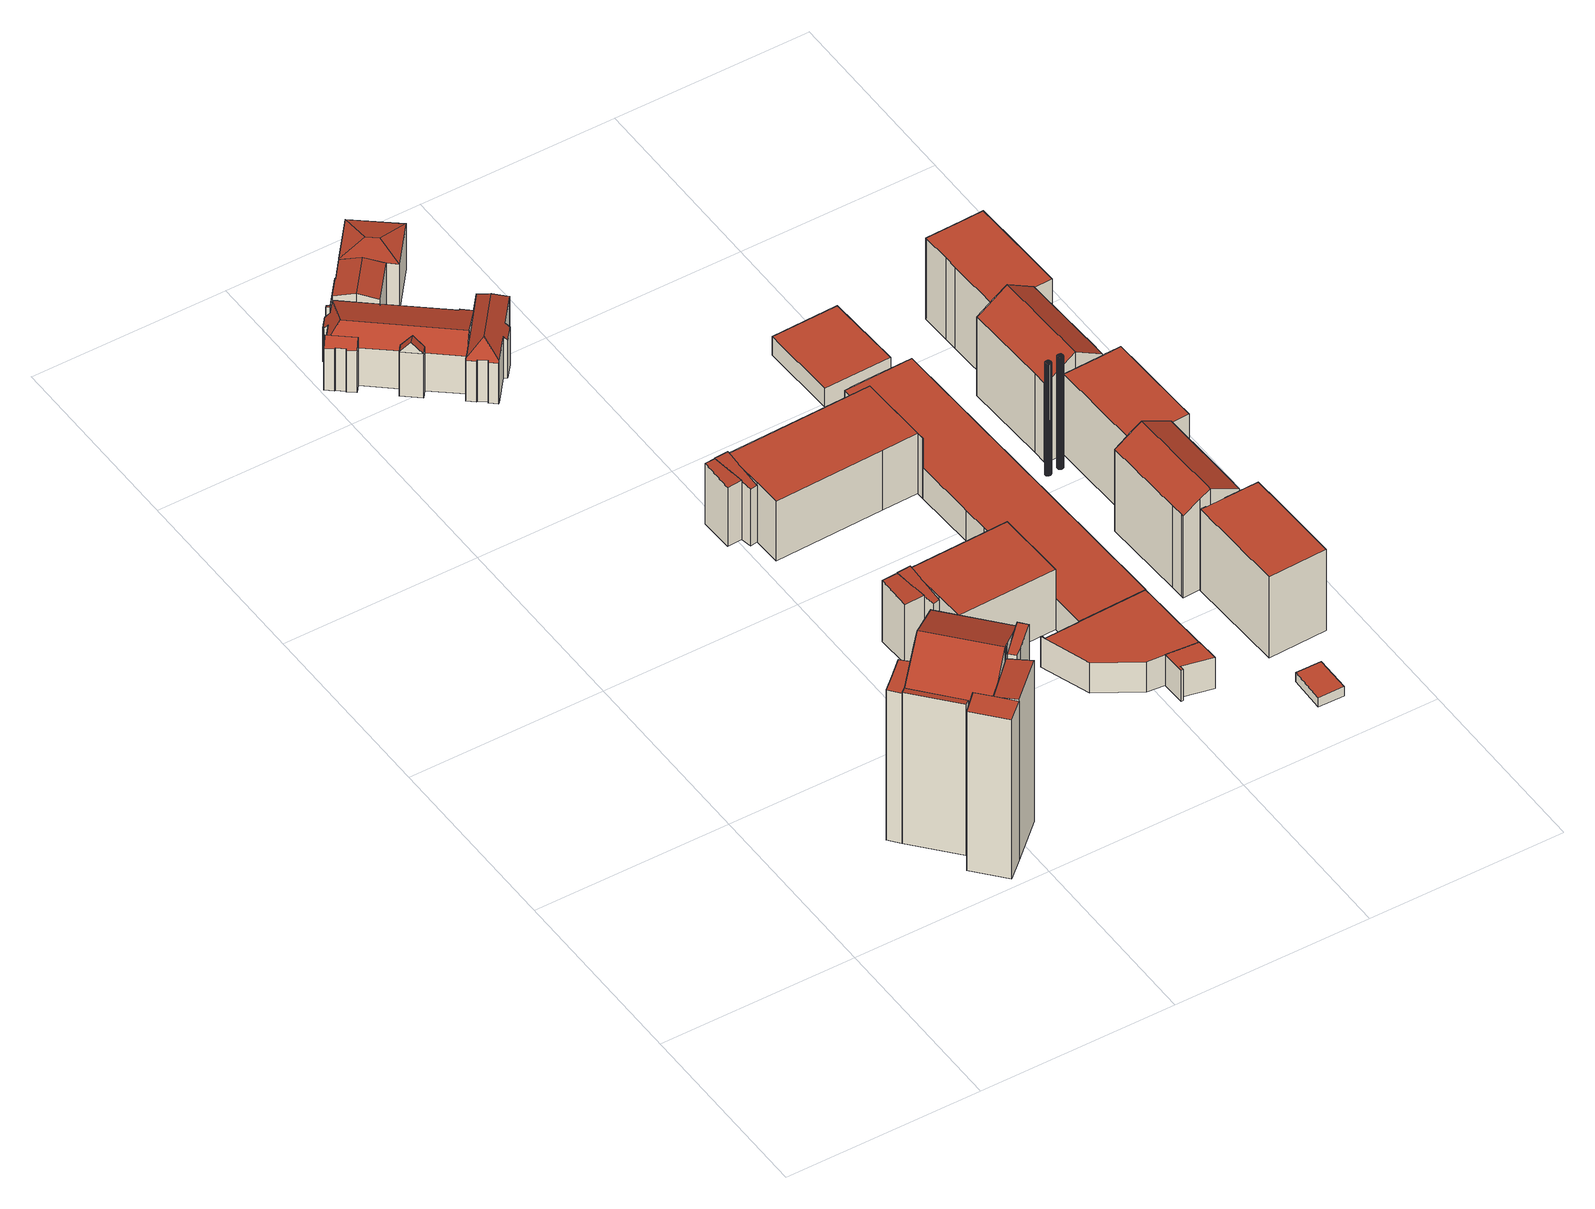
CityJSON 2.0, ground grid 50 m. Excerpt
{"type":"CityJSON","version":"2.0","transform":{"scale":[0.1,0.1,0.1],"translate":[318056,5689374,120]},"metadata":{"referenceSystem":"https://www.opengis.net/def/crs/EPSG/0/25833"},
"CityObjects":{
"building1":{"type":"Building","attributes":{"Gemeindeschluessel":14713000,"Geometrietyp2DReferenz":"3000","function":"31001_9998","roofType":"9999"},"children":["building1-1","building1-2","building1-3","building1-4","building1-5","building1-6"]},
"building1-1":{"type":"BuildingPart","attributes":{"Dachtyp_tdc":"tdcPolyFlatRoof","Dachneigung":8.41,"QualitaetDacherkennung":69,"Geometrietyp2DReferenz":"3000","roofType":"2100","measuredHeight":44.77},"parents":["building1"],"geometry":[{"type":"MultiSurface","lod":"2","boundaries":[[[0,1,2,3,4]],[[1,5,6,7,2]],[[1,0,8,5]],[[7,9,3,2]],[[8,10,6,5]],[[10,11,9,7,6]],[[0,4,11,10,8]],[[4,3,9,11]]],"semantics":{"surfaces":[{"type":"WallSurface"},{"type":"RoofSurface"},{"type":"GroundSurface"},{"type":"ClosureSurface"}],"values":[0,0,1,2,0,3,0,3]}}]},
"building1-2":{"type":"BuildingPart","attributes":{"Dachtyp_tdc":"tdcGableRoof","Dachneigung":30.37,"QualitaetDacherkennung":10,"Geometrietyp2DReferenz":"3000","roofType":"3100","measuredHeight":51.01},"parents":["building1"],"geometry":[{"type":"MultiSurface","lod":"2","boundaries":[[[12,13,14,15,16,17]],[[18,4,3,19]],[[20,21,22,23,24]],[[21,25,26,22]],[[25,27,28,26]],[[27,29,30,28]],[[29,31,32,30]],[[25,21,20,33,11,4,18,34,35,36]],[[36,13,12,37,31,29,27,25]],[[32,16,15,38,39,19,3,9,23,22,26,28,30]],[[17,37,12]],[[16,32,31,37,17]],[[40,14,13,36]],[[38,15,14,40]],[[35,40,36]],[[38,40,35,34,39]],[[19,39,34,18]],[[9,3,4,11]],[[24,33,20]],[[9,11,33,24,23]]],"semantics":{"surfaces":[{"type":"WallSurface"},{"type":"RoofSurface"},{"type":"GroundSurface"},{"type":"ClosureSurface"}],"values":[0,0,0,0,0,0,0,1,1,2,0,3,0,3,0,3,3,3,0,3]}}]},
"building1-3":{"type":"BuildingPart","attributes":{"Dachtyp_tdc":"tdcPolyFlatRoof","Dachneigung":0,"QualitaetDacherkennung":48,"Geometrietyp2DReferenz":"3000","roofType":"1000","measuredHeight":44.45},"parents":["building1"],"geometry":[{"type":"MultiSurface","lod":"2","boundaries":[[[41,42,43,44]],[[42,45,46,43]],[[45,24,23,46]],[[6,41,44,7]],[[6,10,33,24,45,42,41]],[[44,43,46,23,9,7]],[[11,33,10]],[[7,9,11,10,6]],[[11,9,23,24,33]]],"semantics":{"surfaces":[{"type":"WallSurface"},{"type":"RoofSurface"},{"type":"GroundSurface"},{"type":"ClosureSurface"}],"values":[0,0,0,0,1,2,0,3,3]}}]},
"building1-4":{"type":"BuildingPart","attributes":{"Dachtyp_tdc":"tdcPolyFlatRoof","Dachneigung":0,"QualitaetDacherkennung":24,"Geometrietyp2DReferenz":"3000","roofType":"1000","measuredHeight":47.19},"parents":["building1"],"geometry":[{"type":"MultiSurface","lod":"2","boundaries":[[[47,48,49,50]],[[48,51,52,49]],[[51,53,18,19,52]],[[53,51,48,47,54]],[[50,49,52,19,39]],[[54,55,34,18,53]],[[39,19,18,34]],[[50,39,34,55,54,47]]],"semantics":{"surfaces":[{"type":"WallSurface"},{"type":"RoofSurface"},{"type":"GroundSurface"},{"type":"ClosureSurface"}],"values":[0,0,0,1,2,0,3,3]}}]},
"building1-5":{"type":"BuildingPart","attributes":{"Dachtyp_tdc":"tdcPolyFlatRoof","Dachneigung":0,"QualitaetDacherkennung":55,"Geometrietyp2DReferenz":"3000","roofType":"1000","measuredHeight":47.28},"parents":["building1"],"geometry":[{"type":"MultiSurface","lod":"2","boundaries":[[[56,57,58,32,31]],[[57,59,60,58]],[[59,61,62,60]],[[61,17,16,62]],[[61,59,57,56,37,17]],[[16,32,58,60,62]],[[31,37,56]],[[32,16,17,37,31]]],"semantics":{"surfaces":[{"type":"WallSurface"},{"type":"RoofSurface"},{"type":"GroundSurface"},{"type":"ClosureSurface"}],"values":[0,0,0,0,1,2,0,3]}}]},
"building1-6":{"type":"BuildingPart","attributes":{"Dachtyp_tdc":"tdcPolyFlatRoof","Dachneigung":6.8,"QualitaetDacherkennung":58,"Geometrietyp2DReferenz":"3000","roofType":"2100","measuredHeight":47.78},"parents":["building1"],"geometry":[{"type":"MultiSurface","lod":"2","boundaries":[[[14,63,64,15]],[[63,65,47,50,64]],[[55,54,65,63,14,40,35]],[[15,64,50,39,38]],[[54,47,65]],[[50,47,54,55,34,39]],[[35,34,55]],[[15,38,40,14]],[[38,39,34,35,40]]],"semantics":{"surfaces":[{"type":"WallSurface"},{"type":"RoofSurface"},{"type":"GroundSurface"},{"type":"ClosureSurface"}],"values":[0,0,1,2,0,3,0,3,3]}}]},
"building2":{"type":"Building","attributes":{"name":"Universitätsklinikum Leipzig","Gemeindeschluessel":14713000,"Geometrietyp2DReferenz":"3000","function":"31001_3051","roofType":"9999"},"children":["building2-1","building2-2","building2-3","building2-4","building2-5","building2-6"]},
"building2-1":{"type":"BuildingPart","attributes":{"Dachtyp_tdc":"tdcPolyFlatRoof","Dachneigung":41.83,"QualitaetDacherkennung":36,"Geometrietyp2DReferenz":"3000","roofType":"2100","measuredHeight":14.32},"parents":["building2"],"geometry":[{"type":"MultiSurface","lod":"2","boundaries":[[[66,67,68,69]],[[67,70,71,68]],[[70,72,73,71]],[[72,74,75,73]],[[74,76,77,75]],[[76,78,79,77]],[[80,66,69,81,82]],[[80,78,76,74,72,70,67,66]],[[69,68,71,73,75,77,79,81]],[[82,83,79,78,80]],[[82,81,79,83]]],"semantics":{"surfaces":[{"type":"WallSurface"},{"type":"RoofSurface"},{"type":"GroundSurface"},{"type":"ClosureSurface"}],"values":[0,0,0,0,0,0,0,1,2,0,3]}}]},
"building2-2":{"type":"BuildingPart","attributes":{"Dachtyp_tdc":"tdcGableRoof","Dachneigung":13.05,"QualitaetDacherkennung":77,"Geometrietyp2DReferenz":"3000","roofType":"3100","measuredHeight":14.71},"parents":["building2"],"geometry":[{"type":"MultiSurface","lod":"2","boundaries":[[[84,85,86,87,88]],[[85,89,90,86]],[[89,91,92,90]],[[91,93,94,92]],[[93,95,96,94]],[[97,98,99,100,101]],[[102,95,93,91,89,85,84,103,104,105]],[[105,98,97,106,102]],[[107,108,109,87,86,90,92,94,96,110,101,100]],[[104,111,112,105]],[[111,108,107,112]],[[103,113,111,104]],[[113,109,108,111]],[[84,88,113,103]],[[88,87,109,113]],[[114,95,102]],[[110,96,95,114]],[[106,114,102]],[[97,101,110,114,106]],[[112,99,98,105]],[[107,100,99,112]]],"semantics":{"surfaces":[{"type":"WallSurface"},{"type":"RoofSurface"},{"type":"GroundSurface"},{"type":"ClosureSurface"}],"values":[0,0,0,0,0,0,1,1,2,0,3,0,3,0,3,0,3,0,3,0,3]}}]},
"building2-3":{"type":"BuildingPart","attributes":{"Dachtyp_tdc":"tdcHipRoof","Dachneigung":10.01,"QualitaetDacherkennung":63,"Geometrietyp2DReferenz":"3000","roofType":"3200","measuredHeight":14.65},"parents":["building2"],"geometry":[{"type":"MultiSurface","lod":"2","boundaries":[[[115,116,117,118]],[[116,97,101,117]],[[95,119,120,96]],[[119,115,118,120]],[[116,115,121]],[[119,122,123]],[[115,119,123,121]],[[97,116,121,123,122,95,114,106]],[[95,122,119]],[[118,117,101,110,96,120]],[[95,96,110,114]],[[114,110,101,97,106]]],"semantics":{"surfaces":[{"type":"WallSurface"},{"type":"RoofSurface"},{"type":"GroundSurface"},{"type":"ClosureSurface"}],"values":[0,0,0,0,1,1,1,1,0,2,3,3]}}]},
"building2-4":{"type":"BuildingPart","attributes":{"Dachtyp_tdc":"tdcHipAndGableRoof","Dachneigung":17.92,"QualitaetDacherkennung":20,"Geometrietyp2DReferenz":"3000","roofType":"5000","measuredHeight":15.15},"parents":["building2"],"geometry":[{"type":"MultiSurface","lod":"2","boundaries":[[[124,125,126,127]],[[128,129,130,131]],[[132,82,81,133]],[[83,134,135,79]],[[134,136,137,135]],[[136,138,139,137]],[[138,140,141,139]],[[140,142,143,141]],[[142,88,87,143]],[[99,144,145,100]],[[144,124,127,145]],[[111,113,88,142,140,138,136,134,83,146]],[[83,82,132,129,128,147,148,146]],[[148,149,125,124,144,99,112,111,146]],[[127,126,150,131,130,133,81,79,135,137,139,141,143,87,109,108,107,100,145]],[[151,149,148]],[[150,126,125,149,151]],[[147,151,148]],[[150,151,147,128,131]],[[133,130,129,132]],[[79,81,82,83]],[[109,87,88,113]],[[108,109,113,111]],[[112,107,108,111]],[[99,100,107,112]]],"semantics":{"surfaces":[{"type":"WallSurface"},{"type":"RoofSurface"},{"type":"GroundSurface"},{"type":"ClosureSurface"}],"values":[0,0,0,0,0,0,0,0,0,0,0,1,1,1,2,0,3,0,3,3,3,3,3,3,3]}}]},
"building2-5":{"type":"BuildingPart","attributes":{"Dachtyp_tdc":"tdcHipRoof","Dachneigung":46.95,"QualitaetDacherkennung":67,"Geometrietyp2DReferenz":"3000","roofType":"3200","measuredHeight":16.14},"parents":["building2"],"geometry":[{"type":"MultiSurface","lod":"2","boundaries":[[[152,126,125]],[[152,153,154,126]],[[153,155,156,154]],[[155,157,158,156]],[[157,159,160,158]],[[159,161,162,160]],[[161,163,164,162]],[[163,165,166,164]],[[165,167,168,166]],[[167,169,170,168]],[[169,171,172,170]],[[171,173,174,172]],[[173,175,176,174]],[[175,177,178,176]],[[177,179,180,178]],[[179,181,131,180]],[[181,128,131]],[[179,177,175,173,171,169,167,165,182]],[[155,153,183]],[[165,163,161,159,157,155,183,182]],[[153,152,149,151,147,181,179,182,183]],[[126,154,156,158,160,162,164,166,168,170,172,174,176,178,180,131,150]],[[128,181,147]],[[125,149,152]],[[126,150,151,149,125]],[[150,131,128,147,151]]],"semantics":{"surfaces":[{"type":"WallSurface"},{"type":"RoofSurface"},{"type":"GroundSurface"},{"type":"ClosureSurface"}],"values":[0,0,0,0,0,0,0,0,0,0,0,0,0,0,0,0,0,1,1,1,1,2,0,0,3,3]}}]},
"building2-6":{"type":"BuildingPart","attributes":{"Dachtyp_tdc":"tdcGableRoof","Dachneigung":49.86,"QualitaetDacherkennung":47,"Geometrietyp2DReferenz":"3000","roofType":"3100","measuredHeight":16.21},"parents":["building2"],"geometry":[{"type":"MultiSurface","lod":"2","boundaries":[[[184,185,186,187]],[[185,188,133,186]],[[188,132,133]],[[189,184,187,130,129]],[[189,190,191,184]],[[185,191,190,188]],[[188,190,189]],[[184,191,185]],[[187,186,133,130]],[[189,129,132,188]],[[129,130,133,132]]],"semantics":{"surfaces":[{"type":"WallSurface"},{"type":"RoofSurface"},{"type":"GroundSurface"},{"type":"ClosureSurface"}],"values":[0,0,0,0,1,1,0,0,2,0,3]}}]},
"building3":{"type":"Building","attributes":{"name":"Universität Leipzig","Gemeindeschluessel":14713000,"Geometrietyp2DReferenz":"3000","function":"31001_3023","roofType":"9999"},"children":["building3-1","building3-2","building3-3","building3-4","building3-5","building3-6","building3-7","building3-8","building3-9"]},
"building3-1":{"type":"BuildingPart","attributes":{"Dachtyp_tdc":"tdcPolyFlatRoof","Dachneigung":0,"QualitaetDacherkennung":47,"Geometrietyp2DReferenz":"3000","roofType":"1000","measuredHeight":17.71},"parents":["building3"],"geometry":[{"type":"MultiSurface","lod":"2","boundaries":[[[192,193,194,195]],[[193,196,197,194]],[[196,198,199,197]],[[198,200,201,202,199]],[[203,204,205,206]],[[204,207,205]],[[208,192,195,209,210]],[[208,193,204,203,211,200,198,196,193,192]],[[195,194,197,199,202,206,205,194,209]],[[211,201,200]],[[206,202,201,211,203]],[[212,207,204,193]],[[209,194,212,210]],[[210,212,193,208]],[[205,207,212,194]]],"semantics":{"surfaces":[{"type":"WallSurface"},{"type":"RoofSurface"},{"type":"GroundSurface"},{"type":"ClosureSurface"}],"values":[0,0,0,0,0,0,0,1,2,0,3,0,3,3,3]}}]},
"building3-2":{"type":"BuildingPart","attributes":{"Dachtyp_tdc":"tdcPolyFlatRoof","Dachneigung":0,"QualitaetDacherkennung":58,"Geometrietyp2DReferenz":"3000","roofType":"1000","measuredHeight":9.02},"parents":["building3"],"geometry":[{"type":"MultiSurface","lod":"2","boundaries":[[[213,214,215,216]],[[217,218,219,220]],[[218,221,222,219]],[[221,223,224,222]],[[223,225,226,224]],[[225,227,228,226]],[[227,229,230,228]],[[229,227,225,223,221,218,217,214,213]],[[216,215,220,219,222,224,226,228,230]],[[220,215,214,217]],[[216,230,229,213]]],"semantics":{"surfaces":[{"type":"WallSurface"},{"type":"RoofSurface"},{"type":"GroundSurface"},{"type":"ClosureSurface"}],"values":[0,0,0,0,0,0,0,1,2,3,3]}}]},
"building3-3":{"type":"BuildingPart","attributes":{"Dachtyp_tdc":"tdcPolyFlatRoof","Dachneigung":0,"QualitaetDacherkennung":67,"Geometrietyp2DReferenz":"3000","roofType":"1000","measuredHeight":9.18},"parents":["building3"],"geometry":[{"type":"MultiSurface","lod":"2","boundaries":[[[231,232,233,215,214]],[[232,234,235,233]],[[234,236,237,235]],[[236,238,239,237]],[[238,240,217,220,239]],[[238,236,234,232,231,240]],[[220,215,233,235,237,239]],[[214,217,240,231]],[[214,215,220,217]]],"semantics":{"surfaces":[{"type":"WallSurface"},{"type":"RoofSurface"},{"type":"GroundSurface"},{"type":"ClosureSurface"}],"values":[0,0,0,0,0,1,2,0,3]}}]},
"building3-4":{"type":"BuildingPart","attributes":{"Dachtyp_tdc":"tdcPolyFlatRoof","Dachneigung":0,"QualitaetDacherkennung":48,"Geometrietyp2DReferenz":"3000","roofType":"1000","measuredHeight":17.68},"parents":["building3"],"geometry":[{"type":"MultiSurface","lod":"2","boundaries":[[[241,242,243,244,245]],[[242,246,247,248,243]],[[249,250,251,252,253]],[[250,249,254,246,242,241]],[[244,243,248,253,252]],[[254,247,246]],[[253,248,247,254,249]],[[245,251,250,241]],[[245,244,252,251]]],"semantics":{"surfaces":[{"type":"WallSurface"},{"type":"RoofSurface"},{"type":"GroundSurface"},{"type":"ClosureSurface"}],"values":[0,0,0,1,2,0,3,0,3]}}]},
"building3-5":{"type":"BuildingPart","attributes":{"Dachtyp_tdc":"tdcPolyFlatRoof","Dachneigung":7.84,"QualitaetDacherkennung":79,"Geometrietyp2DReferenz":"3000","roofType":"2100","measuredHeight":18.3},"parents":["building3"],"geometry":[{"type":"MultiSurface","lod":"2","boundaries":[[[201,255,256,202]],[[255,257,258,256]],[[259,260,203,206,261,262]],[[259,263,257,255,201,211,260]],[[206,202,256,258,261]],[[211,203,260]],[[201,202,206,203,211]],[[262,263,259]],[[261,258,257,263,262]]],"semantics":{"surfaces":[{"type":"WallSurface"},{"type":"RoofSurface"},{"type":"GroundSurface"},{"type":"ClosureSurface"}],"values":[0,0,0,1,2,0,3,0,3]}}]},
"building3-6":{"type":"BuildingPart","attributes":{"Dachtyp_tdc":"tdcPolyFlatRoof","Dachneigung":7.93,"QualitaetDacherkennung":79,"Geometrietyp2DReferenz":"3000","roofType":"2100","measuredHeight":18.29},"parents":["building3"],"geometry":[{"type":"MultiSurface","lod":"2","boundaries":[[[247,264,265,248]],[[264,266,267,265]],[[268,269,249,253,270,271]],[[268,272,266,264,247,254,269]],[[253,248,265,267,270]],[[254,249,269]],[[247,248,253,249,254]],[[271,272,268]],[[270,267,266,272,271]]],"semantics":{"surfaces":[{"type":"WallSurface"},{"type":"RoofSurface"},{"type":"GroundSurface"},{"type":"ClosureSurface"}],"values":[0,0,0,1,2,0,3,0,3]}}]},
"building3-7":{"type":"BuildingPart","attributes":{"Dachtyp_tdc":"tdcPolyFlatRoof","Dachneigung":4.99,"QualitaetDacherkennung":90,"Geometrietyp2DReferenz":"3000","roofType":"2100","measuredHeight":18.1},"parents":["building3"],"geometry":[{"type":"MultiSurface","lod":"2","boundaries":[[[273,274,275,276]],[[274,262,261,275]],[[277,273,276,258,257]],[[277,263,262,274,273]],[[276,275,261,258]],[[277,257,263]],[[257,258,261,262,263]]],"semantics":{"surfaces":[{"type":"WallSurface"},{"type":"RoofSurface"},{"type":"GroundSurface"},{"type":"ClosureSurface"}],"values":[0,0,0,1,2,0,3]}}]},
"building3-8":{"type":"BuildingPart","attributes":{"Dachtyp_tdc":"tdcPolyFlatRoof","Dachneigung":5.02,"QualitaetDacherkennung":96,"Geometrietyp2DReferenz":"3000","roofType":"2100","measuredHeight":18.09},"parents":["building3"],"geometry":[{"type":"MultiSurface","lod":"2","boundaries":[[[278,279,280,281]],[[279,271,270,280]],[[282,278,281,267,266]],[[282,272,271,279,278]],[[281,280,270,267]],[[282,266,272]],[[266,267,270,271,272]]],"semantics":{"surfaces":[{"type":"WallSurface"},{"type":"RoofSurface"},{"type":"GroundSurface"},{"type":"ClosureSurface"}],"values":[0,0,0,1,2,0,3]}}]},
"building3-9":{"type":"BuildingPart","attributes":{"Dachtyp_tdc":"tdcPolyFlatRoof","Dachneigung":0,"QualitaetDacherkennung":51,"Geometrietyp2DReferenz":"3000","roofType":"1000","measuredHeight":9.12},"parents":["building3"],"geometry":[{"type":"MultiSurface","lod":"2","boundaries":[[[283,245,244,230,229]],[[251,284,285,252]],[[284,286,287,285]],[[286,288,195,287]],[[288,210,209,195]],[[207,289,290,205]],[[289,291,292,290]],[[291,293,294,292]],[[293,295,296,294]],[[295,297,298,296]],[[297,299,213,216,298]],[[299,297,295,293,291,289,207,212,210,288,286,284,251,245,283]],[[230,244,252,285,287,195,209,194,205,290,292,294,296,298,216]],[[252,244,245,251]],[[194,209,210,212]],[[205,194,212,207]],[[229,213,299,283]],[[229,230,216,213]]],"semantics":{"surfaces":[{"type":"WallSurface"},{"type":"RoofSurface"},{"type":"GroundSurface"},{"type":"ClosureSurface"}],"values":[0,0,0,0,0,0,0,0,0,0,0,1,2,3,3,3,0,3]}}]},
"building4":{"type":"Building","attributes":{"name":"Universität Leipzig","Dachtyp_tdc":"tdcPolyFlatRoof","Gemeindeschluessel":14713000,"Dachneigung":0,"QualitaetDacherkennung":82,"Geometrietyp2DReferenz":"3000","function":"31001_3023","roofType":"1000","measuredHeight":2.71},"geometry":[{"type":"MultiSurface","lod":"2","boundaries":[[[300,301,302,303]],[[301,304,305,302]],[[304,306,307,305]],[[306,300,303,307]],[[306,304,301,300]],[[303,302,305,307]]],"semantics":{"surfaces":[{"type":"WallSurface"},{"type":"RoofSurface"},{"type":"GroundSurface"}],"values":[0,0,0,0,1,2]}}]},
"building5":{"type":"Building","attributes":{"name":"Universität Leipzig","Dachtyp_tdc":"tdcPolyFlatRoof","Gemeindeschluessel":14713000,"Dachneigung":0,"QualitaetDacherkennung":95,"Geometrietyp2DReferenz":"3000","function":"31001_3023","roofType":"1000","measuredHeight":5.54},"geometry":[{"type":"MultiSurface","lod":"2","boundaries":[[[308,309,310,311]],[[309,312,313,310]],[[312,314,315,313]],[[314,308,311,315]],[[314,312,309,308]],[[311,310,313,315]]],"semantics":{"surfaces":[{"type":"WallSurface"},{"type":"RoofSurface"},{"type":"GroundSurface"}],"values":[0,0,0,0,1,2]}}]},
"building6":{"type":"Building","attributes":{"Dachtyp_tdc":"tdcPolyFlatRoof","Gemeindeschluessel":14713000,"Dachneigung":0,"QualitaetDacherkennung":74,"Geometrietyp2DReferenz":"3000","function":"31001_9998","roofType":"1000","measuredHeight":24.07},"geometry":[{"type":"MultiSurface","lod":"2","boundaries":[[[316,317,318,319]],[[317,320,321,318]],[[320,322,323,321]],[[322,324,325,323]],[[324,326,327,325]],[[326,328,329,327]],[[328,316,319,329]],[[328,326,324,322,320,317,316]],[[319,318,321,323,325,327,329]]],"semantics":{"surfaces":[{"type":"WallSurface"},{"type":"RoofSurface"},{"type":"GroundSurface"}],"values":[0,0,0,0,0,0,0,1,2]}}]},
"building7":{"type":"Building","attributes":{"Dachtyp_tdc":"tdcGableRoof","Gemeindeschluessel":14713000,"Dachneigung":28.09,"QualitaetDacherkennung":15,"Geometrietyp2DReferenz":"3000","function":"31001_9998","roofType":"3100","measuredHeight":28.56},"geometry":[{"type":"MultiSurface","lod":"2","boundaries":[[[330,331,332,333]],[[331,334,335,332]],[[334,336,337,335]],[[336,338,339,337]],[[338,340,341,339]],[[340,342,343,341]],[[342,344,345,343]],[[344,346,347,345]],[[346,348,349,347]],[[348,350,351,349]],[[350,352,353,351]],[[352,354,355,353]],[[354,356,357,355]],[[356,330,333,357]],[[352,350,348,346,344,342,340,338]],[[338,336,334,331,330,356,354,352]],[[333,332,335,337,339,341,343,345,347,349,351,353,355,357]]],"semantics":{"surfaces":[{"type":"WallSurface"},{"type":"RoofSurface"},{"type":"GroundSurface"}],"values":[0,0,0,0,0,0,0,0,0,0,0,0,0,0,1,1,2]}}]},
"building8":{"type":"Building","attributes":{"Stand_DGM":"2023","Stand_Basis-DLM":"2022","Gemeindeschluessel":"14713000","ObjektHoehe":33,"Stand_Laserscan":"2023","BodenHoehe":122.24,"Stand_3D-Stadtmodell":"2025","Geometrietyp2DReferenz":1000,"AbsoluteHoehe":155.24,"function":"51002_1290","roofType":"9999","measuredHeight":33},"geometry":[{"type":"MultiSurface","lod":"2","boundaries":[[[358,359,360]],[[358,360,361]],[[358,361,362]],[[358,362,363]],[[358,363,364]],[[358,364,365]],[[358,365,366]],[[358,366,367]],[[358,367,368]],[[358,368,369]],[[358,369,370]],[[358,370,371]],[[358,371,372]],[[358,372,373]],[[358,373,374]],[[358,374,375]],[[358,375,376]],[[358,376,377]],[[360,359,378]],[[360,378,379]],[[359,358,380]],[[359,380,378]],[[358,377,381]],[[358,381,380]],[[377,376,382]],[[377,382,381]],[[376,375,383]],[[376,383,382]],[[375,374,384]],[[375,384,383]],[[374,373,385]],[[374,385,384]],[[373,372,386]],[[373,386,385]],[[372,371,387]],[[372,387,386]],[[371,370,388]],[[371,388,387]],[[370,369,389]],[[370,389,388]],[[369,368,390]],[[369,390,389]],[[368,367,391]],[[368,391,390]],[[367,366,392]],[[367,392,391]],[[366,365,393]],[[366,393,392]],[[365,364,394]],[[365,394,393]],[[364,363,395]],[[364,395,394]],[[363,362,396]],[[363,396,395]],[[362,361,397]],[[362,397,396]],[[361,360,379]],[[361,379,397]],[[397,379,378]],[[397,378,380]],[[397,380,381]],[[397,381,382]],[[397,382,383]],[[397,383,384]],[[397,384,385]],[[397,385,386]],[[397,386,387]],[[397,387,388]],[[397,388,389]],[[397,389,390]],[[397,390,391]],[[397,391,392]],[[397,392,393]],[[397,393,394]],[[397,394,395]],[[397,395,396]]],"semantics":{"surfaces":[{"type":"RoofSurface"},{"type":"WallSurface"},{"type":"GroundSurface"}],"values":[0,0,0,0,0,0,0,0,0,0,0,0,0,0,0,0,0,0,1,1,1,1,1,1,1,1,1,1,1,1,1,1,1,1,1,1,1,1,1,1,1,1,1,1,1,1,1,1,1,1,1,1,1,1,1,1,1,1,2,2,2,2,2,2,2,2,2,2,2,2,2,2,2,2,2,2]}}]},
"building9":{"type":"Building","attributes":{"Stand_DGM":"2023","Stand_Basis-DLM":"2022","Gemeindeschluessel":"14713000","ObjektHoehe":33,"Stand_Laserscan":"2023","BodenHoehe":122.38,"Stand_3D-Stadtmodell":"2025","Geometrietyp2DReferenz":1000,"AbsoluteHoehe":155.38,"function":"51002_1290","roofType":"9999","measuredHeight":33},"geometry":[{"type":"MultiSurface","lod":"2","boundaries":[[[398,399,400]],[[398,400,401]],[[398,401,402]],[[398,402,403]],[[398,403,404]],[[398,404,405]],[[398,405,406]],[[398,406,407]],[[398,407,408]],[[398,408,409]],[[398,409,410]],[[398,410,411]],[[398,411,412]],[[398,412,413]],[[398,413,414]],[[398,414,415]],[[398,415,416]],[[398,416,417]],[[400,399,418]],[[400,418,419]],[[399,398,420]],[[399,420,418]],[[398,417,421]],[[398,421,420]],[[417,416,422]],[[417,422,421]],[[416,415,423]],[[416,423,422]],[[415,414,424]],[[415,424,423]],[[414,413,425]],[[414,425,424]],[[413,412,426]],[[413,426,425]],[[412,411,427]],[[412,427,426]],[[411,410,428]],[[411,428,427]],[[410,409,429]],[[410,429,428]],[[409,408,430]],[[409,430,429]],[[408,407,431]],[[408,431,430]],[[407,406,432]],[[407,432,431]],[[406,405,433]],[[406,433,432]],[[405,404,434]],[[405,434,433]],[[404,403,435]],[[404,435,434]],[[403,402,436]],[[403,436,435]],[[402,401,437]],[[402,437,436]],[[401,400,419]],[[401,419,437]],[[437,419,418]],[[437,418,420]],[[437,420,421]],[[437,421,422]],[[437,422,423]],[[437,423,424]],[[437,424,425]],[[437,425,426]],[[437,426,427]],[[437,427,428]],[[437,428,429]],[[437,429,430]],[[437,430,431]],[[437,431,432]],[[437,432,433]],[[437,433,434]],[[437,434,435]],[[437,435,436]]],"semantics":{"surfaces":[{"type":"RoofSurface"},{"type":"WallSurface"},{"type":"GroundSurface"}],"values":[0,0,0,0,0,0,0,0,0,0,0,0,0,0,0,0,0,0,1,1,1,1,1,1,1,1,1,1,1,1,1,1,1,1,1,1,1,1,1,1,1,1,1,1,1,1,1,1,1,1,1,1,1,1,1,1,1,1,2,2,2,2,2,2,2,2,2,2,2,2,2,2,2,2,2,2]}}]},
"building10":{"type":"Building","attributes":{"Dachtyp_tdc":"tdcPolyFlatRoof","Gemeindeschluessel":14713000,"Dachneigung":0,"QualitaetDacherkennung":62,"Geometrietyp2DReferenz":"3000","function":"31001_9998","roofType":"1000","measuredHeight":23.99},"geometry":[{"type":"MultiSurface","lod":"2","boundaries":[[[438,439,440,441]],[[439,442,443,440]],[[442,444,445,443]],[[444,446,447,445]],[[446,448,449,447]],[[448,450,451,449]],[[450,452,453,451]],[[452,454,455,453]],[[454,456,457,455]],[[456,458,459,457]],[[458,460,461,459]],[[460,438,441,461]],[[460,458,456,454,452,450,448,446,444,442,439,438]],[[441,440,443,445,447,449,451,453,455,457,459,461]]],"semantics":{"surfaces":[{"type":"WallSurface"},{"type":"RoofSurface"},{"type":"GroundSurface"}],"values":[0,0,0,0,0,0,0,0,0,0,0,0,1,2]}}]},
"building11":{"type":"Building","attributes":{"Dachtyp_tdc":"tdcGableRoof","Gemeindeschluessel":14713000,"Dachneigung":34.85,"QualitaetDacherkennung":13,"Geometrietyp2DReferenz":"3000","function":"31001_9998","roofType":"3100","measuredHeight":28.78},"geometry":[{"type":"MultiSurface","lod":"2","boundaries":[[[462,463,464,465]],[[463,466,467,464]],[[466,468,469,467]],[[468,470,471,469]],[[470,472,473,471]],[[472,474,475,473]],[[474,476,477,475]],[[476,478,479,477]],[[478,480,481,479]],[[480,482,483,481]],[[482,484,447,483]],[[484,485,486,447]],[[485,487,445,486]],[[487,488,489,445]],[[488,462,465,489]],[[485,484,482,480,478,476,474,472,470]],[[470,468,466,463,462,488,487,485]],[[465,464,467,469,471,473,475,477,479,481,483,447,486,445,489]]],"semantics":{"surfaces":[{"type":"WallSurface"},{"type":"RoofSurface"},{"type":"GroundSurface"}],"values":[0,0,0,0,0,0,0,0,0,0,0,0,0,0,0,1,1,2]}}]},
"building12":{"type":"Building","attributes":{"Dachtyp_tdc":"tdcPolyFlatRoof","Gemeindeschluessel":14713000,"Dachneigung":0,"QualitaetDacherkennung":60,"Geometrietyp2DReferenz":"3000","function":"31001_9998","roofType":"1000","measuredHeight":24.12},"geometry":[{"type":"MultiSurface","lod":"2","boundaries":[[[490,491,492,493]],[[491,494,495,492]],[[494,496,497,495]],[[496,498,499,497]],[[498,500,501,499]],[[500,502,503,501]],[[502,504,505,503]],[[504,506,507,505]],[[506,490,493,507]],[[506,504,502,500,498,496,494,491,490]],[[493,492,495,497,499,501,503,505,507]]],"semantics":{"surfaces":[{"type":"WallSurface"},{"type":"RoofSurface"},{"type":"GroundSurface"}],"values":[0,0,0,0,0,0,0,0,0,1,2]}}]}
},
"vertices":[
[380,136,465],[368,125,467],[368,125,19],[380,136,19],[380,136,461],[273,232,467],[273,232,464],[273,232,19],[285,243,465],[285,243,19],[285,243,464],[285,243,462],
[515,189,522],[505,180,527],[505,180,490],[505,180,19],[515,189,19],[515,189,492],[387,128,461],[387,128,19],[348,302,512],[357,311,520],[357,311,19],[348,302,19],[348,302,464],[369,322,530],[369,322,19],[379,331,524],[379,331,19],[458,405,481],[458,405,19],[587,261,481],[587,261,19],[288,246,464],[418,94,461],[452,127,490],[501,175,530],[566,241,492],[501,175,19],[418,94,19],[501,175,490],
[249,260,464],[282,289,464],[282,289,19],[249,260,19],[324,327,464],[324,327,19],
[456,50,491],[411,10,491],[411,10,19],[456,50,19],[343,85,491],[343,85,19],[387,128,491],[427,83,491],[418,94,490],
[587,261,492],[605,241,492],[605,241,19],[549,189,492],[549,189,19],[530,172,492],[530,172,19],
[550,135,497],[550,135,19],[456,50,496],
[64,2077,126],[46,2092,126],[46,2092,3],[64,2077,3],[47,2093,128],[47,2093,3],[28,2109,128],[28,2109,3],[27,2108,127],[27,2108,3],[8,2123,127],[8,2123,3],[22,2140,146],[22,2140,3],[78,2094,146],[78,2094,3],[78,2094,115],[22,2140,115],
[76,2221,136],[80,2225,136],[80,2225,3],[76,2221,3],[76,2221,109],[87,2219,138],[87,2219,3],[141,2284,138],[141,2284,3],[142,2283,138],[142,2283,3],[180,2330,138],[180,2330,3],[261,2265,138],[188,2176,138],[188,2176,125],[188,2176,3],[261,2265,3],[220,2298,150],[84,2215,138],[107,2242,138],[147,2209,150],[260,2265,138],[147,2209,3],[107,2242,3],[84,2215,3],[220,2298,3],[107,2242,125],[147,2209,125],[84,2215,122],[220,2298,138],
[364,2346,138],[283,2246,138],[283,2246,3],[364,2346,3],[261,2429,138],[261,2429,3],[286,2328,149],[181,2331,138],[260,2349,149],
[323,2070,124],[347,2050,124],[347,2050,3],[323,2070,3],[261,1944,115],[190,2002,115],[190,2002,3],[261,1944,3],[149,2036,115],[149,2036,3],[61,2187,119],[61,2187,3],[53,2193,106],[53,2193,3],[57,2198,106],[57,2198,3],[55,2199,103],[55,2199,3],[75,2223,106],[75,2223,3],[320,2067,125],[320,2067,3],[70,2154,154],[268,1953,126],[287,1976,154],[343,2045,126],[287,1976,3],[287,1976,126],
[347,2050,126],[378,2088,126],[378,2088,3],[434,2043,126],[434,2043,3],[381,1978,126],[381,1978,3],[389,1971,115],[389,1971,3],[362,1939,115],[362,1939,3],[354,1945,126],[354,1945,3],[304,1883,126],[304,1883,3],[302,1881,123],[302,1881,3],[284,1896,123],[284,1896,3],[286,1898,126],[286,1898,3],[267,1913,126],[267,1913,3],[265,1912,123],[265,1912,3],[247,1927,123],[247,1927,3],[248,1929,126],[248,1929,3],[261,1944,126],[298,1933,164],[384,2038,164],
[176,1985,133],[135,2019,133],[135,2019,3],[176,1985,3],[149,2036,133],[190,2002,133],[169,2019,165],[155,2002,165],
[905,1128,187],[905,1147,187],[905,1147,10],[905,1128,10],[812,1144,187],[812,1144,10],[532,1134,187],[532,1134,10],[530,1207,187],[530,1207,178],[530,1207,10],[526,1317,187],[899,1330,187],[899,1330,10],[526,1317,10],[899,1330,101],[906,1128,187],[906,1128,10],[906,1128,101],[528,1274,187],[905,1147,101],
[1101,544,100],[1108,342,100],[1108,342,10],[1101,544,10],[1025,349,100],[980,353,100],[980,353,10],[1025,349,10],[875,417,100],[875,417,10],[831,544,100],[831,544,10],[835,544,100],[835,544,10],[835,535,100],[835,535,10],[925,538,100],[925,538,10],
[1108,342,102],[1110,282,102],[1110,282,10],[1032,300,102],[1032,300,10],[1032,288,102],[1032,288,10],[1027,288,102],[1027,288,10],[1025,349,102],
[922,626,187],[668,618,187],[668,618,10],[922,626,10],[922,626,101],[665,691,187],[665,691,178],[665,691,10],[661,801,187],[916,810,187],[916,810,101],[916,810,10],[661,801,10],[663,757,187],
[512,1204,177],[512,1204,10],[507,1232,181],[507,1232,10],[492,1316,193],[526,1317,193],[492,1316,10],[492,1316,191],[499,1277,188],
[648,687,177],[648,687,10],[642,715,181],[642,715,10],[627,799,193],[661,801,193],[627,799,10],[627,799,191],[634,760,187],
[469,1230,184],[466,1315,191],[466,1315,10],[469,1230,10],[507,1232,184],
[590,713,183],[587,798,191],[587,798,10],[590,713,10],[642,715,183],
[925,538,101],[913,896,101],[913,896,10],[911,964,101],[911,964,10],[905,1128,101],[896,1424,101],[896,1424,10],[921,1425,101],[921,1425,10],[979,1427,101],[979,1427,10],[1072,1430,101],[1072,1430,10],[1095,734,101],[1095,734,10],[1101,544,101],
[1259,102,49],[1261,196,49],[1261,196,22],[1259,102,22],[1326,195,49],[1326,195,22],[1325,101,49],[1325,101,22],
[875,1680,69],[1045,1685,69],[1045,1685,14],[875,1680,14],[1054,1486,69],[1054,1486,14],[881,1481,69],[881,1481,14],
[1405,297,260],[1255,292,260],[1255,292,19],[1405,297,19],[1246,551,260],[1246,551,19],[1348,554,260],[1348,554,19],[1370,555,260],[1370,555,19],[1397,555,260],[1397,555,19],[1400,480,260],[1400,480,19],
[1200,557,264],[1199,589,264],[1199,589,21],[1200,557,21],[1191,807,263],[1191,807,21],[1238,810,292],[1238,810,21],[1263,811,307],[1263,811,21],[1340,813,266],[1340,813,21],[1345,654,266],[1345,654,21],[1346,629,266],[1346,629,21],[1347,601,266],[1347,601,21],[1347,597,266],[1347,597,21],[1348,554,266],[1348,554,21],[1272,551,307],[1272,551,21],[1246,551,291],[1246,551,21],[1200,549,264],[1200,549,21],
[1175,1037,352],[1174,1039,352],[1173,1041,352],[1171,1042,352],[1169,1043,352],[1166,1043,352],[1164,1042,352],[1162,1041,352],[1161,1039,352],[1160,1037,352],[1160,1034,352],[1161,1032,352],[1162,1030,352],[1164,1029,352],[1166,1028,352],[1169,1028,352],[1171,1029,352],[1173,1030,352],[1174,1032,352],[1175,1034,352],[1174,1039,22],[1173,1041,22],[1175,1037,22],[1175,1034,22],[1174,1032,22],[1173,1030,22],[1171,1029,22],[1169,1028,22],[1166,1028,22],[1164,1029,22],[1162,1030,22],[1161,1032,22],[1160,1034,22],[1160,1037,22],[1161,1039,22],[1162,1041,22],[1164,1042,22],[1166,1043,22],[1169,1043,22],[1171,1042,22],
[1207,1038,354],[1206,1040,354],[1205,1042,354],[1203,1043,354],[1201,1044,354],[1198,1044,354],[1196,1043,354],[1194,1042,354],[1193,1040,354],[1192,1038,354],[1192,1036,354],[1193,1033,354],[1194,1031,354],[1196,1030,354],[1198,1029,354],[1201,1029,354],[1203,1030,354],[1205,1031,354],[1206,1033,354],[1207,1036,354],[1206,1040,24],[1205,1042,24],[1207,1038,24],[1207,1036,24],[1206,1033,24],[1205,1031,24],[1203,1030,24],[1201,1029,24],[1198,1029,24],[1196,1030,24],[1194,1031,24],[1193,1033,24],[1192,1036,24],[1192,1038,24],[1193,1040,24],[1194,1042,24],[1196,1043,24],[1198,1044,24],[1201,1044,24],[1203,1043,24],
[1388,816,260],[1340,813,260],[1340,813,20],[1388,816,20],[1238,810,260],[1238,810,20],[1230,1069,260],[1230,1069,20],[1331,1072,260],[1331,1072,20],[1340,1073,260],[1340,1073,20],[1352,1073,260],[1352,1073,20],[1380,1075,260],[1380,1075,20],[1382,1001,260],[1382,1001,20],[1386,893,260],[1386,893,20],[1387,851,260],[1387,851,20],[1388,827,260],[1388,827,20],
[1182,1075,253],[1181,1108,253],[1181,1108,20],[1182,1075,20],[1173,1327,253],[1173,1327,20],[1220,1328,286],[1220,1328,20],[1252,1329,308],[1252,1329,20],[1322,1331,264],[1322,1331,20],[1327,1207,264],[1327,1207,20],[1328,1174,264],[1328,1174,20],[1329,1147,264],[1329,1147,20],[1330,1122,264],[1330,1122,20],[1330,1118,264],[1330,1118,20],[1331,1072,264],[1261,1070,308],[1261,1070,20],[1230,1069,286],[1182,1068,253],[1182,1068,20],
[1212,1590,260],[1309,1593,260],[1309,1593,19],[1212,1590,19],[1362,1595,260],[1362,1595,19],[1367,1453,260],[1367,1453,19],[1371,1334,260],[1371,1334,19],[1322,1331,260],[1322,1331,19],[1220,1328,260],[1220,1328,19],[1215,1478,260],[1215,1478,19],[1214,1513,260],[1214,1513,19]
]}
